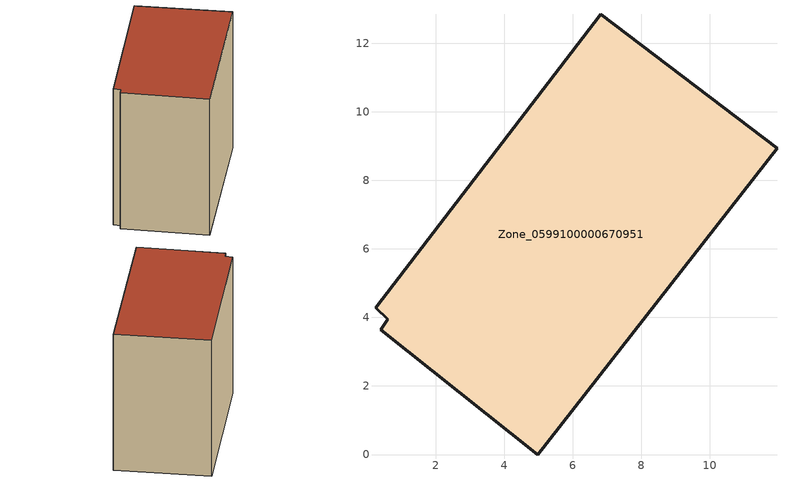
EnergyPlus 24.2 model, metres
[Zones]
Zone_0599100000670951
 floor ground (C_G): 4.98,0 0.4,3.64 0.6,3.94 0.25,4.28 6.82,12.84 11.96,8.93 z3.16
 wall outside (C_F): 0.4,3.64 4.98,0 11.96,8.93 6.82,12.84 0.25,4.28 0.6,3.94 0.4,3.64 z3.16:13.4
 roof outside (C_R): 0.25,4.28 0.6,3.94 0.4,3.64 4.98,0 11.96,8.93 6.82,12.84 z13.4
[BUILDING]
Pand.0599100000670951: North Axis=0; Terrain=City; Loads Convergence Tolerance Value=0.04; Temperature Convergence Tolerance Value=0.4; Solar Distribution=FullExterior; Maximum Number of Warmup Days=25; Minimum Number of Warmup Days=1
[Site:Location]
Rotterdam.The.Hague.AP_ZH_NLD Design_Conditions: Latitude=51.96; Longitude=4.45; Time Zone=1; Elevation=-4.5
[SITE:GROUNDTEMPERATURE:BUILDINGSURFACE]
18, 18, 18, 18, 18, 18, 18, 18, 18, 18, 18, 18
[MATERIAL] Thermal Absorptance=0.9; Solar Absorptance=0.7; Visible Absorptance=0.7
Name | Roughness | Thickness | Conductivity | Density | Specific Heat
G.TI.1946 | MediumSmooth | 0.15 | 1 | 540 | 1210
F.TI.1946 | Rough | 0.3 | 0.857143 | 1920 | 840
R.TI.1946 | MediumRough | 0.2 | 0.1 | 1500 | 1000
[CONSTRUCTION]
C_G: G.TI.1946
C_F: F.TI.1946
C_R: R.TI.1946
[ZONE]
Zone_0599100000670951: Type=1; Multiplier=1; Ceiling Height=Autocalculate; Volume=Autocalculate; Floor Area=autocalculate; Part of Total Floor Area=Yes
[ZONEINFILTRATION:DESIGNFLOWRATE]
Infil_Zone_0599100000670951: Zone or ZoneList or Space or SpaceList=Zone_0599100000670951; Schedule=AlwaysOn; Design Flow Rate Calculation Method=Flow/Area; Flow Rate per Floor Area=0.003; Constant Term Coefficient=1; Temperature Term Coefficient=0; Velocity Term Coefficient=0; Velocity Squared Term Coefficient=0
[HVACTEMPLATE:ZONE:IDEALLOADSAIRSYSTEM]
Zone_0599100000670951: Maximum Heating Supply Air Temperature=50; Minimum Cooling Supply Air Temperature=13; Maximum Heating Supply Air Humidity Ratio=0.0156; Minimum Cooling Supply Air Humidity Ratio=0.0077; Heating Limit=NoLimit; Cooling Limit=NoLimit; Dehumidification Control Type=ConstantSensibleHeatRatio; Cooling Sensible Heat Ratio=0.7; Dehumidification Setpoint=60; Humidification Control Type=None; Humidification Setpoint=30; Outdoor Air Method=None; Outdoor Air Flow Rate per Person=0.00944; Outdoor Air Flow Rate per Zone Floor Area=0; Outdoor Air Flow Rate per Zone=0; Demand Controlled Ventilation Type=None; Outdoor Air Economizer Type=NoEconomizer; Heat Recovery Type=None; Sensible Heat Recovery Effectiveness=0.7; Latent Heat Recovery Effectiveness=0.65
[ZONECONTROL:THERMOSTAT]
ThermostatControl_Zone_0599100000670951: Zone or ZoneList=Zone_0599100000670951; Control Type Schedule=DualSetpointControlType; Control 1=Thermostat_Zone_0599100000670951; Temperature Difference Between Cutout And Setpoint=0
[THERMOSTATSETPOINT:DUALSETPOINT]
Thermostat_Zone_0599100000670951: Heating Setpoint Temperature Schedule=HeatingSetpoint_Zone_0599100000670951; Cooling Setpoint Temperature Schedule=CoolingSetpoint_Zone_0599100000670951
[SCHEDULE:COMPACT]
HeatingSetpoint_Zone_0599100000670951: Through: 12/31, For: AllDays, Until: 24:00, 21
CoolingSetpoint_Zone_0599100000670951: Through: 12/31, For: AllDays, Until: 24:00, 24
DualSetpointControlType: Through: 12/31, For: AllDays, Until: 24:00, 4
AlwaysOn: Through: 12/31, For: AllDays, Until: 24:00, 1
